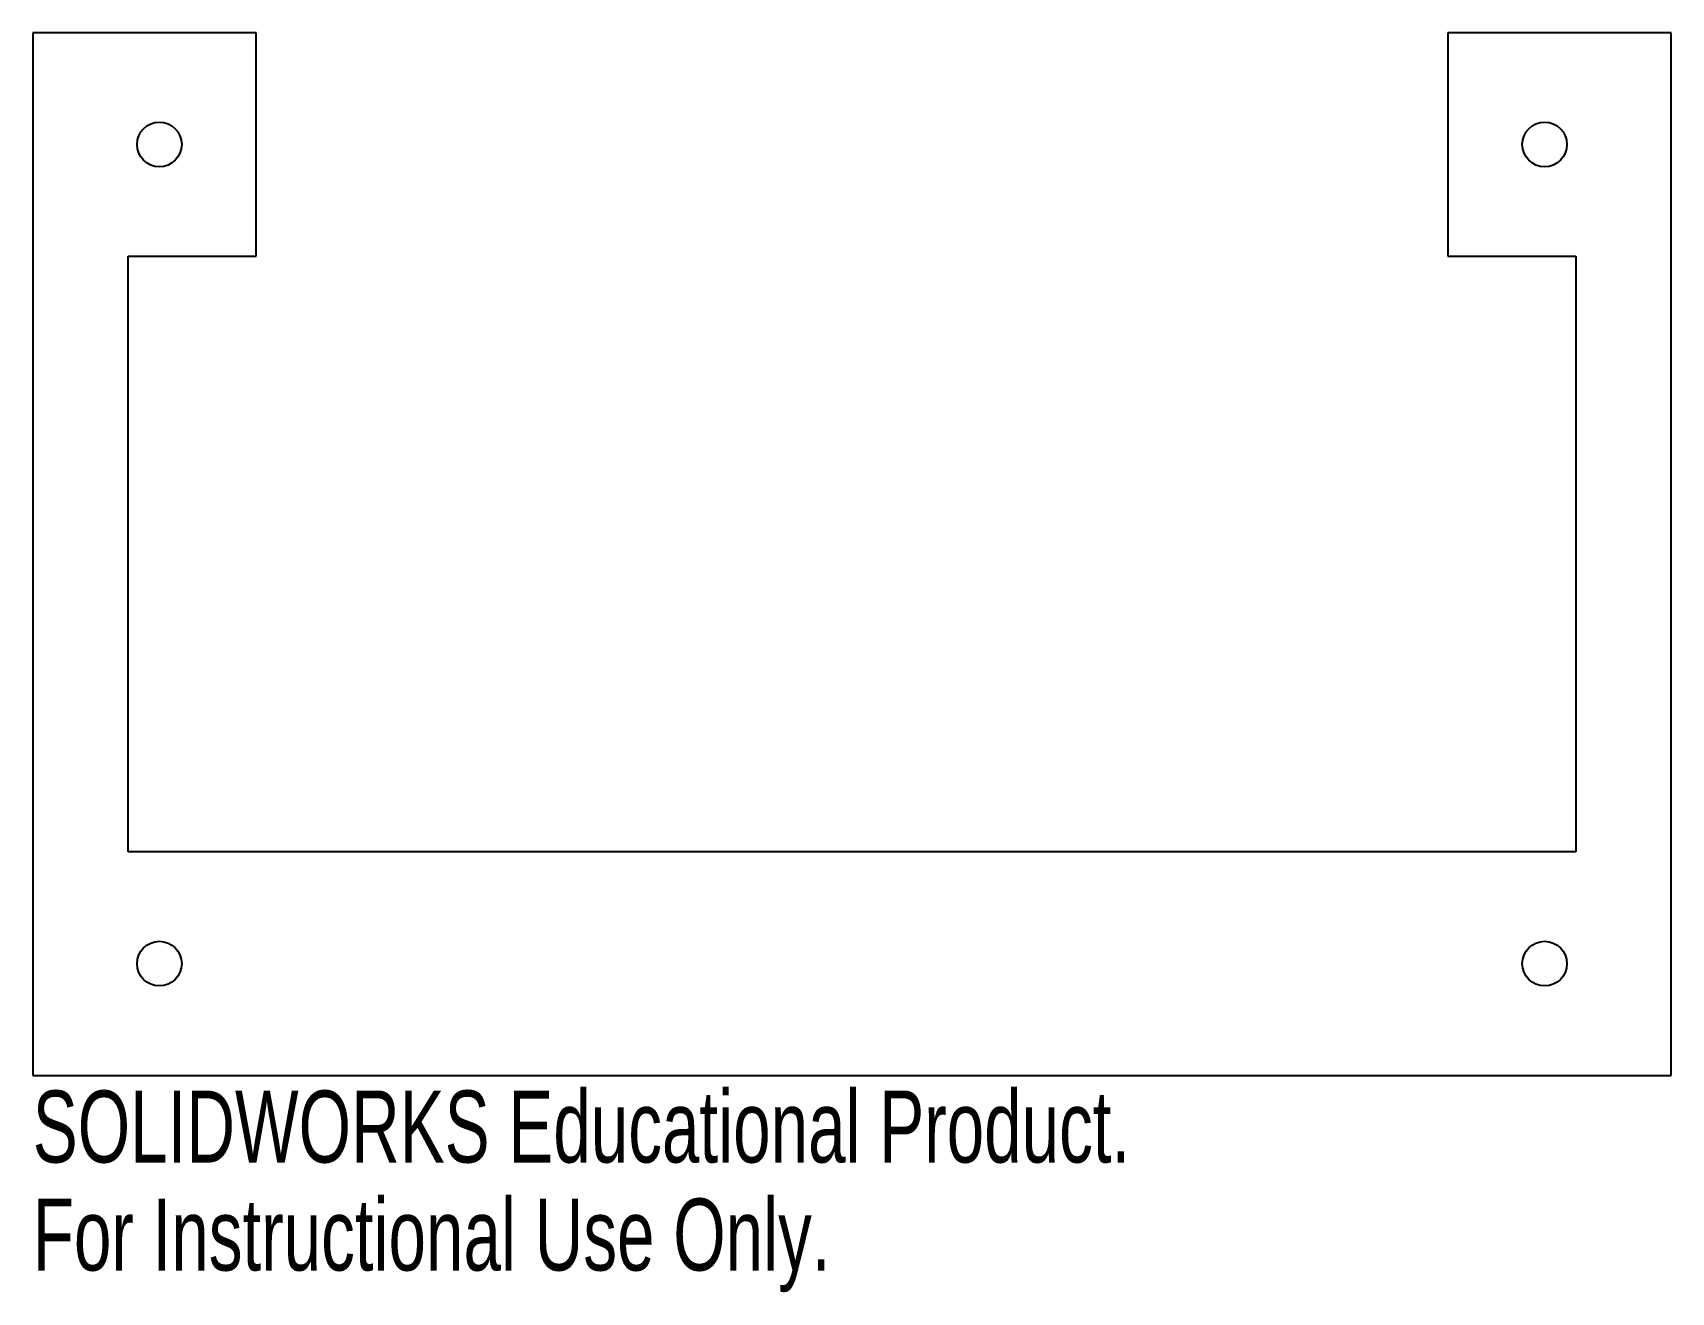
# Model space of a CAD drawing. Header units: millimetres. Extents: x -55 to 55, y -50 to 35.
import ezdxf

# ---------------------------------------------------------------- set-up
doc = ezdxf.new("R2010")
doc.units = ezdxf.units.MM
doc.styles.add('SLDTEXTSTYLE0', font='TXT', dxfattribs={"width": 0.7})

msp = doc.modelspace()

# ---------------------------------------------------------------- linework, layer by layer
at = {"color": 7, "linetype": 'Continuous', "lineweight": 25}
for p, q in [((-55, 35), (-55, -35)), ((-40, 35), (-55, 35)), ((-40, 20), (-40, 35)), ((40, 35), (40, 20)), ((55, 35), (40, 35)), ((55, -35), (55, 35)), ((-48.6, 20), (-40, 20)), ((-48.6, -20), (-48.6, 20)), ((40, 20), (48.6, 20)), ((48.6, 20), (48.6, -20)), ((48.6, -20), (-48.6, -20)), ((-55, -35), (55, -35))]:
    msp.add_line(p, q, dxfattribs=at)
for centre in [(-46.5, 27.5), (46.5, 27.5), (-46.5, -27.5), (46.5, -27.5)]:
    msp.add_circle(centre, 1.5, dxfattribs=at)

# ---------------------------------------------------------------- texts
at = {"color": 7, "linetype": 'Continuous', "char_height": 4.8336, "attachment_point": 1, "style": 'SLDTEXTSTYLE0'}
for s, insert in [('SOLIDWORKS Educational Product.', (-55, -36.02)), ('For Instructional Use Only.', (-55, -43.27))]:
    msp.add_mtext(s, dxfattribs=dict(at, insert=insert))

doc.saveas('drawing.dxf')
